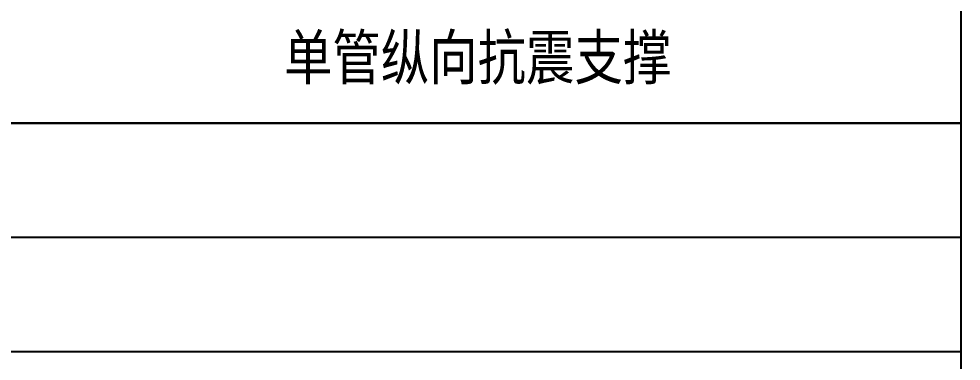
# Model space of a CAD drawing. Extents: x 795723 to 6584336, y 16443136 to 18851075.
# Drawn here: x 1991297 to 1998728, y 17879046 to 17881745 of the extents above; entities that cross this region are included whole.
import ezdxf
from ezdxf.enums import TextEntityAlignment as Align

# ---------------------------------------------------------------- set-up
doc = ezdxf.new("R2010")
doc.units = 0
doc.header["$LTSCALE"] = 1000
doc.header["$MEASUREMENT"] = 0
doc.layers.add('JZ_0', color=7, linetype='Continuous')
doc.layers.add('图框', color=4, linetype='Continuous')
doc.styles.add('TITXV', font='')
doc.styles.get('TITXV').set_extended_font_data('SimSun')

msp = doc.modelspace()

# ---------------------------------------------------------------- linework, layer by layer
at = {"layer": 'JZ_0', "color": 8}
for p, q in [((1998727.8, 17853233.3), (1998727.8, 17901621.3)), ((1998727.8, 17880921.3), (1981494.8, 17880921.3)), ((1981494.8, 17880921.3), (1998727.8, 17880921.3)), ((1998727.8, 17880021.3), (1981494.8, 17880021.3)), ((1981494.8, 17879121.3), (1998727.8, 17879121.3))]:
    msp.add_line(p, q, dxfattribs=at)

# ---------------------------------------------------------------- texts
at = {"layer": '图框', "style": 'TITXV', "width": 0.8}
msp.add_text('单管纵向抗震支撑', height=350, dxfattribs=at).set_placement((1994914.9, 17881448.5), align=Align.MIDDLE)

doc.saveas('drawing.dxf')
